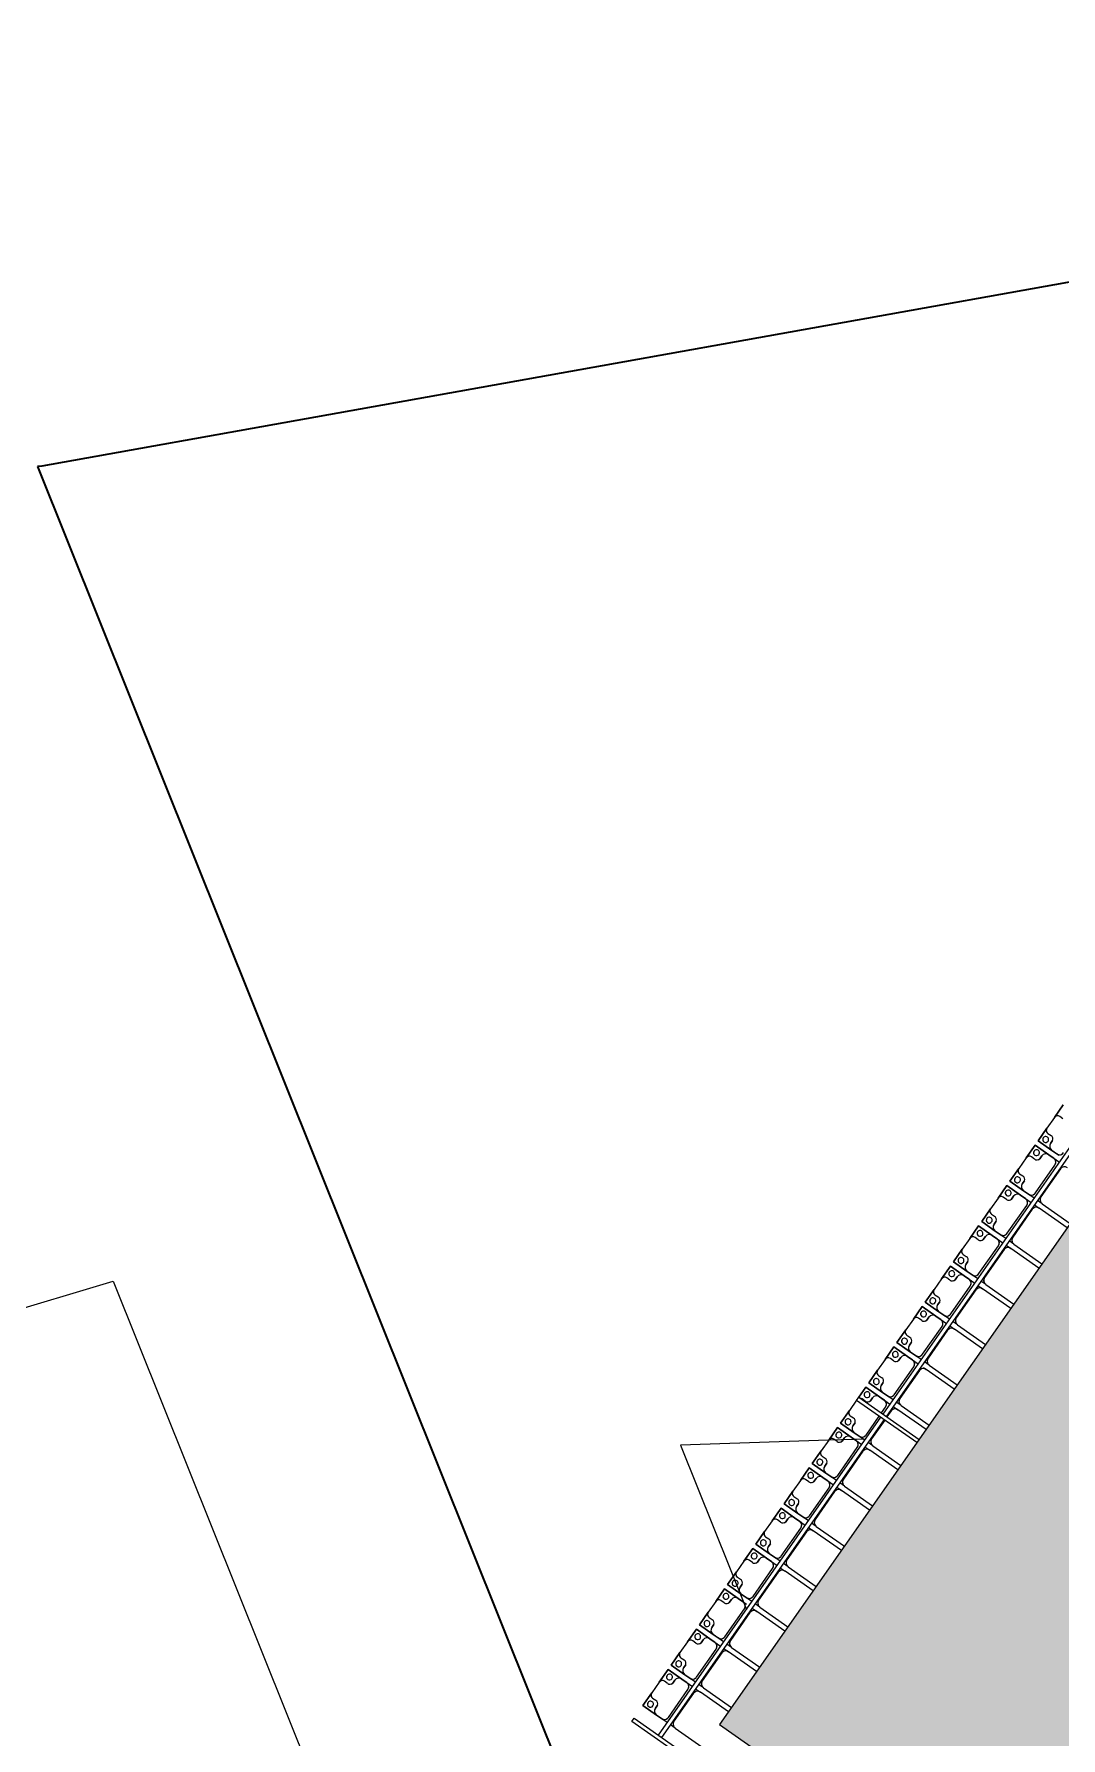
# Model space of a CAD drawing. Header units: millimetres. Extents: x -861324 to 439029, y -308065 to 694685.
# Drawn here: x -500554 to -490122, y 211094 to 228396 of the extents above; entities that cross this region are included whole.
import ezdxf

# ---------------------------------------------------------------- set-up
doc = ezdxf.new("R2010")
doc.units = ezdxf.units.MM
for name, color, linetype, lineweight in [('A-DETL-GENF', 92, 'Continuous', 9), ('A-DETL-THIN', 151, 'Continuous', 9), ('A-GENM', 13, 'Continuous', 9), ('C-TOPO-MAJR', 7, 'Continuous', 35), ('C-TOPO-MINR', 7, 'Continuous', 9), ('S-BEAM', 12, 'Continuous', 9)]:
    doc.layers.add(name, color=color, linetype=linetype, lineweight=lineweight)

# ---------------------------------------------------------------- blocks, each defined once
blk = doc.blocks.new('Dầm C52 - Hộp 40x60-19452-BỐ TRÍ BÈ PIN HỒ BẢN MÒNG')
at = {"layer": 'S-BEAM', "color": 7}
for p, q in [((-110033, -20), (-110033, 20)), ((-110033, 20), (-109285, 20)), ((-109285, -20), (-110033, -20))]:
    blk.add_line(p, q, dxfattribs=at)
blk = doc.blocks.new('Dầm C52 - Hộp 40x60-V197-BỐ TRÍ BÈ PIN HỒ BẢN MÒNG')
at = {"layer": 'S-BEAM', "color": 7}
for p, q in [((-110033, -20), (-110033, 20)), ((-110033, 20), (110033, 20)), ((110033, -20), (-110033, -20))]:
    blk.add_line(p, q, dxfattribs=at)
blk = doc.blocks.new('Dai phaodi lai - DẢI PHAO ĐI LẠI-19048-BỐ TRÍ BÈ PIN HỒ BẢN MÒNG')
at = {"layer": 'A-GENM', "color": 7}
for p, q in [((78223, -348), (78223, 343)), ((71723, -348), (71723, 0)), ((71777, 0), (71777, -348)), ((72223, -348), (72223, 0)), ((72277, 0), (72277, -348)), ((72723, -348), (72723, 0)), ((72777, 0), (72777, -348)), ((73223, -348), (73223, 0)), ((73277, 0), (73277, -348)), ((73723, -348), (73723, 0)), ((73777, 0), (73777, -348)), ((74223, -348), (74223, 0)), ((74277, 0), (74277, -348)), ((74723, -348), (74723, 0)), ((74777, 0), (74777, -348)), ((75223, -348), (75223, 0)), ((75277, 0), (75277, -348)), ((75723, -348), (75723, 0)), ((75777, 0), (75777, -348)), ((76223, -348), (76223, 0)), ((76277, 0), (76277, -348)), ((76723, -348), (76723, 0)), ((76777, 0), (76777, -348)), ((77223, -348), (77223, 0)), ((77277, 0), (77277, -348)), ((77723, -348), (77723, 0)), ((77777, 0), (77777, -348)), ((71223, -490), (71223, -517)), ((71223, -579), (71223, -517)), ((71277, -517), (71277, -447)), ((71277, -517), (71277, -579)), ((71327, -398), (71673, -398)), ((71673, -467), (71327, -467)), ((71723, -348), (71723, -407)), ((71723, -447), (71723, -517)), ((71723, -579), (71723, -517)), ((71777, -407), (71777, -348)), ((71777, -517), (71777, -447)), ((71777, -517), (71777, -579)), ((71827, -398), (72173, -398)), ((72173, -467), (71827, -467)), ((72223, -348), (72223, -407)), ((72223, -447), (72223, -517)), ((72223, -579), (72223, -517)), ((72277, -407), (72277, -348)), ((72277, -517), (72277, -447)), ((72277, -517), (72277, -579)), ((72327, -398), (72673, -398)), ((72673, -467), (72327, -467)), ((72723, -348), (72723, -407)), ((72723, -447), (72723, -517)), ((72723, -579), (72723, -517)), ((72777, -407), (72777, -348)), ((72777, -517), (72777, -447)), ((72777, -517), (72777, -579)), ((72827, -398), (73173, -398)), ((73173, -467), (72827, -467)), ((73223, -348), (73223, -407)), ((73223, -447), (73223, -517)), ((73223, -579), (73223, -517)), ((73277, -407), (73277, -348)), ((73277, -517), (73277, -447)), ((73277, -517), (73277, -579)), ((73327, -398), (73673, -398)), ((73673, -467), (73327, -467)), ((73723, -348), (73723, -407)), ((73723, -447), (73723, -517)), ((73723, -579), (73723, -517)), ((73777, -380), (73777, -348)), ((73777, -517), (73777, -447)), ((73777, -517), (73777, -579)), ((73827, -398), (74173, -398)), ((74173, -467), (73827, -467)), ((74223, -348), (74223, -407)), ((74223, -447), (74223, -517)), ((74223, -579), (74223, -517)), ((74277, -407), (74277, -348)), ((74277, -517), (74277, -447)), ((74277, -517), (74277, -579)), ((74327, -398), (74400, -398)), ((74400, -467), (74327, -467)), ((74440, -398), (74673, -398)), ((74673, -467), (74440, -467)), ((74723, -348), (74723, -407)), ((74723, -447), (74723, -517)), ((74723, -579), (74723, -517)), ((74777, -407), (74777, -348)), ((74777, -517), (74777, -447)), ((74777, -517), (74777, -579)), ((74827, -398), (75173, -398)), ((75173, -467), (74827, -467)), ((75223, -348), (75223, -407)), ((75223, -447), (75223, -517)), ((75223, -579), (75223, -517)), ((75277, -407), (75277, -348)), ((75277, -517), (75277, -447)), ((75277, -517), (75277, -579)), ((75327, -398), (75673, -398)), ((75673, -467), (75327, -467)), ((75723, -348), (75723, -407)), ((75723, -447), (75723, -517)), ((75723, -579), (75723, -517)), ((75777, -407), (75777, -348)), ((75777, -517), (75777, -447)), ((75777, -517), (75777, -579)), ((75827, -398), (76173, -398)), ((76173, -467), (75827, -467)), ((76223, -348), (76223, -407)), ((76223, -447), (76223, -517)), ((76223, -579), (76223, -517)), ((76277, -407), (76277, -348)), ((76277, -517), (76277, -447)), ((76277, -517), (76277, -579)), ((76327, -398), (76673, -398)), ((76673, -467), (76327, -467)), ((76723, -348), (76723, -407)), ((76723, -447), (76723, -517)), ((76723, -579), (76723, -517)), ((76777, -407), (76777, -348)), ((76777, -517), (76777, -474)), ((76777, -517), (76777, -579)), ((76827, -398), (77173, -398)), ((77173, -467), (76827, -467)), ((77223, -348), (77223, -407)), ((77223, -447), (77223, -517)), ((77223, -579), (77223, -517)), ((77277, -407), (77277, -348)), ((77277, -517), (77277, -447)), ((77277, -517), (77277, -579)), ((77327, -398), (77673, -398)), ((77673, -467), (77327, -467)), ((77723, -348), (77723, -407)), ((77723, -447), (77723, -517)), ((77723, -579), (77723, -517)), ((77777, -407), (77777, -348)), ((77777, -517), (77777, -447)), ((77777, -517), (77777, -579)), ((77827, -398), (78173, -398)), ((78173, -467), (77827, -467)), ((78223, -348), (78223, -407)), ((78223, -447), (78223, -517)), ((78223, -579), (78223, -517)), ((70895, -671), (70895, -710)), ((71105, -710), (71105, -671)), ((71136, -629), (71173, -629)), ((71136, -629), (71173, -629)), ((71173, -629), (71136, -629)), ((71223, -579), (71223, -748)), ((71223, -748), (71223, -579)), ((71277, -748), (71277, -579)), ((71277, -579), (71277, -748)), ((71327, -629), (71364, -629)), ((71327, -629), (71364, -629)), ((71364, -629), (71327, -629)), ((71395, -671), (71395, -710)), ((71605, -710), (71605, -671)), ((71636, -629), (71673, -629)), ((71636, -629), (71673, -629)), ((71673, -629), (71636, -629)), ((71723, -579), (71723, -748)), ((71723, -748), (71723, -579)), ((71777, -748), (71777, -579)), ((71777, -579), (71777, -748)), ((71827, -629), (71864, -629)), ((71827, -629), (71864, -629)), ((71864, -629), (71827, -629)), ((71895, -671), (71895, -710)), ((72105, -710), (72105, -671)), ((72136, -629), (72173, -629)), ((72136, -629), (72173, -629)), ((72173, -629), (72136, -629)), ((72223, -579), (72223, -748)), ((72223, -748), (72223, -579)), ((72277, -748), (72277, -579)), ((72277, -579), (72277, -748)), ((72327, -629), (72364, -629)), ((72327, -629), (72364, -629)), ((72364, -629), (72327, -629)), ((72395, -671), (72395, -710)), ((72605, -710), (72605, -671)), ((72636, -629), (72673, -629)), ((72636, -629), (72673, -629)), ((72673, -629), (72636, -629)), ((72723, -579), (72723, -748)), ((72723, -748), (72723, -579)), ((72777, -748), (72777, -579)), ((72777, -579), (72777, -748)), ((72827, -629), (72864, -629)), ((72827, -629), (72864, -629)), ((72864, -629), (72827, -629)), ((72895, -671), (72895, -710)), ((73105, -710), (73105, -671)), ((73136, -629), (73173, -629)), ((73136, -629), (73173, -629)), ((73173, -629), (73136, -629)), ((73223, -579), (73223, -748)), ((73223, -748), (73223, -579)), ((73277, -748), (73277, -579)), ((73277, -579), (73277, -748)), ((73327, -629), (73364, -629)), ((73327, -629), (73364, -629)), ((73364, -629), (73327, -629)), ((73395, -671), (73395, -710)), ((73605, -710), (73605, -671)), ((73636, -629), (73673, -629)), ((73636, -629), (73673, -629)), ((73673, -629), (73636, -629)), ((73723, -579), (73723, -748)), ((73723, -748), (73723, -579)), ((73777, -748), (73777, -579)), ((73777, -579), (73777, -748)), ((73827, -629), (73864, -629)), ((73827, -629), (73864, -629)), ((73864, -629), (73827, -629)), ((73895, -671), (73895, -710)), ((74105, -710), (74105, -671)), ((74136, -629), (74173, -629)), ((74136, -629), (74173, -629)), ((74173, -629), (74136, -629)), ((74223, -579), (74223, -748)), ((74223, -748), (74223, -579)), ((74277, -748), (74277, -579)), ((74277, -579), (74277, -748)), ((74327, -629), (74364, -629)), ((74327, -629), (74364, -629)), ((74364, -629), (74327, -629)), ((74395, -671), (74395, -710)), ((74605, -710), (74605, -671)), ((74636, -629), (74673, -629)), ((74636, -629), (74673, -629)), ((74673, -629), (74636, -629)), ((74723, -579), (74723, -748)), ((74723, -748), (74723, -579)), ((74777, -748), (74777, -579)), ((74777, -579), (74777, -748)), ((74827, -629), (74864, -629)), ((74827, -629), (74864, -629)), ((74864, -629), (74827, -629)), ((74895, -671), (74895, -710)), ((75105, -710), (75105, -671)), ((75136, -629), (75173, -629)), ((75136, -629), (75173, -629)), ((75173, -629), (75136, -629)), ((75223, -579), (75223, -748)), ((75223, -748), (75223, -579)), ((75277, -748), (75277, -579)), ((75277, -579), (75277, -748)), ((75327, -629), (75364, -629)), ((75327, -629), (75364, -629)), ((75364, -629), (75327, -629)), ((75395, -671), (75395, -710)), ((75605, -710), (75605, -671)), ((75636, -629), (75673, -629)), ((75636, -629), (75673, -629)), ((75673, -629), (75636, -629)), ((75723, -579), (75723, -748)), ((75723, -748), (75723, -579)), ((75777, -748), (75777, -579)), ((75777, -579), (75777, -748)), ((75827, -629), (75864, -629)), ((75827, -629), (75864, -629)), ((75864, -629), (75827, -629)), ((75895, -671), (75895, -710)), ((76105, -710), (76105, -671)), ((76136, -629), (76173, -629)), ((76136, -629), (76173, -629)), ((76173, -629), (76136, -629)), ((76223, -579), (76223, -748)), ((76223, -748), (76223, -579)), ((76277, -748), (76277, -579)), ((76277, -579), (76277, -748)), ((76327, -629), (76364, -629)), ((76327, -629), (76364, -629)), ((76364, -629), (76327, -629)), ((76395, -671), (76395, -710)), ((76605, -710), (76605, -671)), ((76636, -629), (76673, -629)), ((76636, -629), (76673, -629)), ((76673, -629), (76636, -629)), ((76723, -579), (76723, -748)), ((76723, -748), (76723, -579)), ((76777, -748), (76777, -579)), ((76777, -579), (76777, -748)), ((76827, -629), (76864, -629)), ((76827, -629), (76864, -629)), ((76864, -629), (76827, -629)), ((76895, -671), (76895, -710)), ((77105, -710), (77105, -671)), ((77136, -629), (77173, -629)), ((77136, -629), (77173, -629)), ((77173, -629), (77136, -629)), ((77223, -579), (77223, -748)), ((77223, -748), (77223, -579)), ((77277, -748), (77277, -579)), ((77277, -579), (77277, -748)), ((77327, -629), (77364, -629)), ((77327, -629), (77364, -629)), ((77364, -629), (77327, -629)), ((77395, -671), (77395, -710)), ((77605, -710), (77605, -671)), ((77636, -629), (77673, -629)), ((77636, -629), (77673, -629)), ((77673, -629), (77636, -629)), ((77723, -579), (77723, -748)), ((77723, -748), (77723, -579)), ((77777, -748), (77777, -579)), ((77777, -579), (77777, -748)), ((77827, -629), (77864, -629)), ((77827, -629), (77864, -629)), ((77864, -629), (77827, -629)), ((77895, -671), (77895, -710)), ((78105, -710), (78105, -671)), ((78136, -629), (78173, -629)), ((78136, -629), (78173, -629)), ((78173, -629), (78136, -629)), ((78223, -579), (78223, -748)), ((78223, -748), (78223, -579)), ((70933, -748), (70777, -748)), ((70777, -748), (70933, -748)), ((70933, -748), (71067, -748)), ((71223, -748), (71067, -748)), ((71067, -748), (71223, -748)), ((71433, -748), (71277, -748)), ((71277, -748), (71433, -748)), ((71433, -748), (71567, -748)), ((71723, -748), (71567, -748)), ((71567, -748), (71723, -748)), ((71933, -748), (71777, -748)), ((71777, -748), (71933, -748)), ((71933, -748), (72067, -748)), ((72223, -748), (72067, -748)), ((72067, -748), (72223, -748)), ((72433, -748), (72277, -748)), ((72277, -748), (72433, -748)), ((72433, -748), (72567, -748)), ((72723, -748), (72567, -748)), ((72567, -748), (72723, -748)), ((72933, -748), (72777, -748)), ((72777, -748), (72933, -748)), ((72933, -748), (73067, -748)), ((73223, -748), (73067, -748)), ((73067, -748), (73223, -748)), ((73433, -748), (73277, -748)), ((73277, -748), (73433, -748)), ((73433, -748), (73567, -748)), ((73723, -748), (73567, -748)), ((73567, -748), (73723, -748)), ((73933, -748), (73777, -748)), ((73777, -748), (73933, -748)), ((73933, -748), (74067, -748)), ((74223, -748), (74067, -748)), ((74067, -748), (74223, -748)), ((74400, -748), (74277, -748)), ((74277, -748), (74400, -748)), ((74440, -748), (74567, -748)), ((74723, -748), (74567, -748)), ((74567, -748), (74723, -748)), ((74933, -748), (74777, -748)), ((74777, -748), (74933, -748)), ((74933, -748), (75067, -748)), ((75223, -748), (75067, -748)), ((75067, -748), (75223, -748)), ((75433, -748), (75277, -748)), ((75277, -748), (75433, -748)), ((75433, -748), (75567, -748)), ((75723, -748), (75567, -748)), ((75567, -748), (75723, -748)), ((75933, -748), (75777, -748)), ((75777, -748), (75933, -748)), ((75933, -748), (76067, -748)), ((76223, -748), (76067, -748)), ((76067, -748), (76223, -748)), ((76433, -748), (76277, -748)), ((76277, -748), (76433, -748)), ((76433, -748), (76567, -748)), ((76723, -748), (76567, -748)), ((76567, -748), (76723, -748)), ((76933, -748), (76777, -748)), ((76777, -748), (76933, -748)), ((76933, -748), (77067, -748)), ((77223, -748), (77067, -748)), ((77067, -748), (77223, -748)), ((77433, -748), (77277, -748)), ((77277, -748), (77433, -748)), ((77433, -748), (77567, -748)), ((77723, -748), (77567, -748)), ((77567, -748), (77723, -748)), ((77933, -748), (77777, -748)), ((77777, -748), (77933, -748)), ((77933, -748), (78067, -748)), ((78223, -748), (78067, -748)), ((78067, -748), (78223, -748))]:
    blk.add_line(p, q, dxfattribs=at)
at = {"layer": 'A-GENM', "color": 9}
for p, q in [((71223, -490), (71223, -579)), ((71277, -579), (71277, -447)), ((71723, -348), (71723, -407)), ((71723, -447), (71723, -579)), ((71777, -407), (71777, -348)), ((71777, -579), (71777, -447)), ((72223, -348), (72223, -407)), ((72223, -447), (72223, -579)), ((72277, -407), (72277, -348)), ((72277, -579), (72277, -447)), ((72723, -348), (72723, -407)), ((72723, -447), (72723, -579)), ((72777, -407), (72777, -348)), ((72777, -579), (72777, -447)), ((73223, -348), (73223, -407)), ((73223, -447), (73223, -579)), ((73277, -407), (73277, -348)), ((73277, -579), (73277, -447)), ((73723, -348), (73723, -407)), ((73723, -447), (73723, -579)), ((73777, -579), (73777, -447)), ((74223, -348), (74223, -407)), ((74223, -447), (74223, -579)), ((74277, -407), (74277, -348)), ((74277, -579), (74277, -447)), ((74723, -348), (74723, -407)), ((74723, -447), (74723, -579)), ((74777, -407), (74777, -348)), ((74777, -579), (74777, -447)), ((75223, -348), (75223, -407)), ((75223, -447), (75223, -579)), ((75277, -407), (75277, -348)), ((75277, -579), (75277, -447)), ((75723, -348), (75723, -407)), ((75723, -447), (75723, -579)), ((75777, -407), (75777, -348)), ((75777, -579), (75777, -447)), ((76223, -348), (76223, -407)), ((76223, -447), (76223, -579)), ((76277, -407), (76277, -348)), ((76277, -579), (76277, -447)), ((76723, -348), (76723, -407)), ((76723, -447), (76723, -579)), ((76777, -407), (76777, -348)), ((76777, -579), (76777, -474)), ((77223, -348), (77223, -407)), ((77223, -447), (77223, -579)), ((77277, -407), (77277, -348)), ((77277, -579), (77277, -447)), ((77723, -348), (77723, -407)), ((77723, -447), (77723, -579)), ((77777, -407), (77777, -348)), ((77777, -579), (77777, -447)), ((78223, -348), (78223, -407)), ((78223, -447), (78223, -579)), ((71173, -629), (71136, -629)), ((71364, -629), (71327, -629)), ((71673, -629), (71636, -629)), ((71864, -629), (71827, -629)), ((72173, -629), (72136, -629)), ((72364, -629), (72327, -629)), ((72673, -629), (72636, -629)), ((72864, -629), (72827, -629)), ((73173, -629), (73136, -629)), ((73364, -629), (73327, -629)), ((73673, -629), (73636, -629)), ((73864, -629), (73827, -629)), ((74173, -629), (74136, -629)), ((74364, -629), (74327, -629)), ((74673, -629), (74636, -629)), ((74864, -629), (74827, -629)), ((75173, -629), (75136, -629)), ((75364, -629), (75327, -629)), ((75673, -629), (75636, -629)), ((75864, -629), (75827, -629)), ((76173, -629), (76136, -629)), ((76364, -629), (76327, -629)), ((76673, -629), (76636, -629)), ((76864, -629), (76827, -629)), ((77173, -629), (77136, -629)), ((77364, -629), (77327, -629)), ((77673, -629), (77636, -629)), ((77864, -629), (77827, -629)), ((78173, -629), (78136, -629))]:
    blk.add_line(p, q, dxfattribs=at)
at = {"layer": 'A-GENM', "color": 7}
for centre, radius, start, end in [((71173, -517), 50, 360, 90), ((71173, -517), 50, 360, 75), ((71327, -348), 50, 180, 270), ((71327, -517), 50, 90, 180), ((71327, -517), 50, 90, 165), ((71673, -348), 50, 270, 360), ((71673, -348), 50, 270, 345), ((71673, -517), 50, 360, 90), ((71673, -517), 50, 360, 75), ((71827, -348), 50, 180, 270), ((71827, -348), 50, 180, 255), ((71827, -517), 50, 90, 180), ((71827, -517), 50, 90, 165), ((72173, -348), 50, 270, 360), ((72173, -348), 50, 270, 345), ((72173, -517), 50, 360, 90), ((72173, -517), 50, 360, 75), ((72327, -348), 50, 180, 270), ((72327, -348), 50, 180, 255), ((72327, -517), 50, 90, 180), ((72327, -517), 50, 90, 165), ((72673, -348), 50, 270, 360), ((72673, -348), 50, 270, 345), ((72673, -517), 50, 360, 90), ((72673, -517), 50, 360, 75), ((72827, -348), 50, 180, 270), ((72827, -348), 50, 180, 255), ((72827, -517), 50, 90, 180), ((72827, -517), 50, 90, 165), ((73173, -348), 50, 270, 360), ((73173, -348), 50, 270, 345), ((73173, -517), 50, 360, 90), ((73173, -517), 50, 360, 75), ((73327, -348), 50, 180, 270), ((73327, -348), 50, 180, 255), ((73327, -517), 50, 90, 180), ((73327, -517), 50, 90, 165), ((73673, -348), 50, 270, 360), ((73673, -348), 50, 270, 345), ((73673, -517), 50, 360, 90), ((73673, -517), 50, 360, 75), ((73827, -348), 50, 180, 270), ((73827, -348), 50, 180, 255), ((73827, -517), 50, 90, 180), ((73827, -517), 50, 90, 165), ((74173, -348), 50, 270, 360), ((74173, -348), 50, 270, 345), ((74173, -517), 50, 360, 90), ((74173, -517), 50, 360, 75), ((74327, -348), 50, 180, 270), ((74327, -348), 50, 180, 255), ((74327, -517), 50, 90, 180), ((74327, -517), 50, 90, 165), ((74673, -348), 50, 270, 360), ((74673, -348), 50, 270, 345), ((74673, -517), 50, 360, 90), ((74673, -517), 50, 360, 75), ((74827, -348), 50, 180, 270), ((74827, -348), 50, 180, 255), ((74827, -517), 50, 90, 180), ((74827, -517), 50, 90, 165), ((75173, -348), 50, 270, 360), ((75173, -348), 50, 270, 345), ((75173, -517), 50, 360, 90), ((75173, -517), 50, 360, 75), ((75327, -348), 50, 180, 270), ((75327, -348), 50, 180, 255), ((75327, -517), 50, 90, 180), ((75327, -517), 50, 90, 165), ((75673, -348), 50, 270, 360), ((75673, -348), 50, 270, 345), ((75673, -517), 50, 360, 90), ((75673, -517), 50, 360, 75), ((75827, -348), 50, 180, 270), ((75827, -348), 50, 180, 255), ((75827, -517), 50, 90, 180), ((75827, -517), 50, 90, 165), ((76173, -348), 50, 270, 360), ((76173, -348), 50, 270, 345), ((76173, -517), 50, 360, 90), ((76173, -517), 50, 360, 75), ((76327, -348), 50, 180, 270), ((76327, -348), 50, 180, 255), ((76327, -517), 50, 90, 180), ((76327, -517), 50, 90, 165), ((76673, -348), 50, 270, 360), ((76673, -348), 50, 270, 345), ((76673, -517), 50, 360, 90), ((76673, -517), 50, 360, 75), ((76827, -348), 50, 180, 270), ((76827, -348), 50, 180, 255), ((76827, -517), 50, 90, 180), ((76827, -517), 50, 90, 165), ((77173, -348), 50, 270, 360), ((77173, -348), 50, 270, 345), ((77173, -517), 50, 360, 90), ((77173, -517), 50, 360, 75), ((77327, -348), 50, 180, 270), ((77327, -348), 50, 180, 255), ((77327, -517), 50, 90, 180), ((77327, -517), 50, 90, 165), ((77673, -348), 50, 270, 360), ((77673, -348), 50, 270, 345), ((77673, -517), 50, 360, 90), ((77673, -517), 50, 360, 75), ((77827, -348), 50, 180, 270), ((77827, -348), 50, 180, 255), ((77827, -517), 50, 90, 180), ((77827, -517), 50, 90, 165), ((78173, -348), 50, 270, 360), ((78173, -348), 50, 270, 345), ((78173, -517), 50, 360, 90), ((78173, -517), 50, 360, 75), ((71145, -668), 40, 103.1885, 183.5081), ((71145, -668), 40, 103.1885, 183.5081), ((71145, -668), 40, 103.1885, 183.5081), ((71168, -693), 30, 90, 270), ((71168, -693), 30, 90, 270), ((71168, -693), 30, 270, 90), ((71168, -693), 30, 270, 90), ((71173, -579), 50, 270, 360), ((71173, -579), 50, 270, 360), ((71173, -579), 50, 270, 360), ((71327, -579), 50, 180, 270), ((71327, -579), 50, 180, 270), ((71327, -579), 50, 180, 270), ((71332, -693), 30, 90, 270), ((71332, -693), 30, 90, 270), ((71332, -693), 30, 270, 90), ((71332, -693), 30, 270, 90), ((71355, -668), 40, 356.4919, 76.8115), ((71355, -668), 40, 50.0383, 76.8115), ((71355, -668), 40, 50.0383, 76.8115), ((71355, -668), 40, 356.4919, 36.6517), ((71355, -668), 40, 356.4919, 36.6517), ((71645, -668), 40, 103.1885, 183.5081), ((71645, -668), 40, 103.1885, 183.5081), ((71645, -668), 40, 103.1885, 183.5081), ((71668, -693), 30, 90, 270), ((71668, -693), 30, 90, 270), ((71668, -693), 30, 270, 90), ((71668, -693), 30, 270, 90), ((71673, -579), 50, 270, 360), ((71673, -579), 50, 270, 360), ((71673, -579), 50, 270, 360), ((71827, -579), 50, 180, 270), ((71827, -579), 50, 180, 270), ((71827, -579), 50, 180, 270), ((71832, -693), 30, 90, 270), ((71832, -693), 30, 90, 270), ((71832, -693), 30, 270, 90), ((71832, -693), 30, 270, 90), ((71855, -668), 40, 356.4919, 76.8115), ((71855, -668), 40, 50.0383, 76.8115), ((71855, -668), 40, 50.0383, 76.8115), ((71855, -668), 40, 356.4919, 36.6517), ((71855, -668), 40, 356.4919, 36.6517), ((72145, -668), 40, 103.1885, 183.5081), ((72145, -668), 40, 103.1885, 183.5081), ((72145, -668), 40, 103.1885, 183.5081), ((72168, -693), 30, 90, 270), ((72168, -693), 30, 90, 270), ((72168, -693), 30, 270, 90), ((72168, -693), 30, 270, 90), ((72173, -579), 50, 270, 360), ((72173, -579), 50, 270, 360), ((72173, -579), 50, 270, 360), ((72327, -579), 50, 180, 270), ((72327, -579), 50, 180, 270), ((72327, -579), 50, 180, 270), ((72332, -693), 30, 90, 270), ((72332, -693), 30, 90, 270), ((72332, -693), 30, 270, 90), ((72332, -693), 30, 270, 90), ((72355, -668), 40, 356.4919, 76.8115), ((72355, -668), 40, 50.0383, 76.8115), ((72355, -668), 40, 50.0383, 76.8115), ((72355, -668), 40, 356.4919, 36.6517), ((72355, -668), 40, 356.4919, 36.6517), ((72645, -668), 40, 103.1885, 183.5081), ((72645, -668), 40, 103.1885, 183.5081), ((72645, -668), 40, 103.1885, 183.5081), ((72668, -693), 30, 90, 270), ((72668, -693), 30, 90, 270), ((72668, -693), 30, 270, 90), ((72668, -693), 30, 270, 90), ((72673, -579), 50, 270, 360), ((72673, -579), 50, 270, 360), ((72673, -579), 50, 270, 360), ((72827, -579), 50, 180, 270), ((72827, -579), 50, 180, 270), ((72827, -579), 50, 180, 270), ((72832, -693), 30, 90, 270), ((72832, -693), 30, 90, 270), ((72832, -693), 30, 270, 90), ((72832, -693), 30, 270, 90), ((72855, -668), 40, 356.4919, 76.8115), ((72855, -668), 40, 50.0383, 76.8115), ((72855, -668), 40, 50.0383, 76.8115), ((72855, -668), 40, 356.4919, 36.6517), ((72855, -668), 40, 356.4919, 36.6517), ((73145, -668), 40, 103.1885, 183.5081), ((73145, -668), 40, 103.1885, 183.5081), ((73145, -668), 40, 103.1885, 183.5081), ((73168, -693), 30, 90, 270), ((73168, -693), 30, 90, 270), ((73168, -693), 30, 270, 90), ((73168, -693), 30, 270, 90), ((73173, -579), 50, 270, 360), ((73173, -579), 50, 270, 360), ((73173, -579), 50, 270, 360), ((73327, -579), 50, 180, 270), ((73327, -579), 50, 180, 270), ((73327, -579), 50, 180, 270), ((73332, -693), 30, 90, 270), ((73332, -693), 30, 90, 270), ((73332, -693), 30, 270, 90), ((73332, -693), 30, 270, 90), ((73355, -668), 40, 356.4919, 76.8115), ((73355, -668), 40, 50.0383, 76.8115), ((73355, -668), 40, 50.0383, 76.8115), ((73355, -668), 40, 356.4919, 36.6517), ((73355, -668), 40, 356.4919, 36.6517), ((73645, -668), 40, 103.1885, 183.5081), ((73645, -668), 40, 103.1885, 183.5081), ((73645, -668), 40, 103.1885, 183.5081), ((73668, -693), 30, 90, 270), ((73668, -693), 30, 90, 270), ((73668, -693), 30, 270, 90), ((73668, -693), 30, 270, 90), ((73673, -579), 50, 270, 360), ((73673, -579), 50, 270, 360), ((73673, -579), 50, 270, 360), ((73827, -579), 50, 180, 270), ((73827, -579), 50, 180, 270), ((73827, -579), 50, 180, 270), ((73832, -693), 30, 90, 270), ((73832, -693), 30, 90, 270), ((73832, -693), 30, 270, 90), ((73832, -693), 30, 270, 90), ((73855, -668), 40, 356.4919, 76.8115), ((73855, -668), 40, 50.0383, 76.8115), ((73855, -668), 40, 50.0383, 76.8115), ((73855, -668), 40, 356.4919, 36.6517), ((73855, -668), 40, 356.4919, 36.6517), ((74145, -668), 40, 103.1885, 183.5081), ((74145, -668), 40, 103.1885, 183.5081), ((74145, -668), 40, 103.1885, 183.5081), ((74168, -693), 30, 90, 270), ((74168, -693), 30, 90, 270), ((74168, -693), 30, 270, 90), ((74168, -693), 30, 270, 90), ((74173, -579), 50, 270, 360), ((74173, -579), 50, 270, 360), ((74173, -579), 50, 270, 360), ((74327, -579), 50, 180, 270), ((74327, -579), 50, 180, 270), ((74327, -579), 50, 180, 270), ((74332, -693), 30, 90, 270), ((74332, -693), 30, 90, 270), ((74332, -693), 30, 270, 90), ((74332, -693), 30, 270, 90), ((74355, -668), 40, 356.4919, 76.8115), ((74355, -668), 40, 50.0383, 76.8115), ((74355, -668), 40, 50.0383, 76.8115), ((74355, -668), 40, 356.4919, 36.6517), ((74355, -668), 40, 356.4919, 36.6517), ((74645, -668), 40, 103.1885, 183.5081), ((74645, -668), 40, 103.1885, 183.5081), ((74645, -668), 40, 103.1885, 183.5081), ((74668, -693), 30, 90, 270), ((74668, -693), 30, 90, 270), ((74668, -693), 30, 270, 90), ((74668, -693), 30, 270, 90), ((74673, -579), 50, 270, 360), ((74673, -579), 50, 270, 360), ((74673, -579), 50, 270, 360), ((74827, -579), 50, 180, 270), ((74827, -579), 50, 180, 270), ((74827, -579), 50, 180, 270), ((74832, -693), 30, 90, 270), ((74832, -693), 30, 90, 270), ((74832, -693), 30, 270, 90), ((74832, -693), 30, 270, 90), ((74855, -668), 40, 356.4919, 76.8115), ((74855, -668), 40, 50.0383, 76.8115), ((74855, -668), 40, 50.0383, 76.8115), ((74855, -668), 40, 356.4919, 36.6517), ((74855, -668), 40, 356.4919, 36.6517), ((75145, -668), 40, 103.1885, 183.5081), ((75145, -668), 40, 103.1885, 183.5081), ((75145, -668), 40, 103.1885, 183.5081), ((75168, -693), 30, 90, 270), ((75168, -693), 30, 90, 270), ((75168, -693), 30, 270, 90), ((75168, -693), 30, 270, 90), ((75173, -579), 50, 270, 360), ((75173, -579), 50, 270, 360), ((75173, -579), 50, 270, 360), ((75327, -579), 50, 180, 270), ((75327, -579), 50, 180, 270), ((75327, -579), 50, 180, 270), ((75332, -693), 30, 90, 270), ((75332, -693), 30, 90, 270), ((75332, -693), 30, 270, 90), ((75332, -693), 30, 270, 90), ((75355, -668), 40, 356.4919, 76.8115), ((75355, -668), 40, 50.0383, 76.8115), ((75355, -668), 40, 50.0383, 76.8115), ((75355, -668), 40, 356.4919, 36.6517), ((75355, -668), 40, 356.4919, 36.6517), ((75645, -668), 40, 103.1885, 183.5081), ((75645, -668), 40, 103.1885, 183.5081), ((75645, -668), 40, 103.1885, 183.5081), ((75668, -693), 30, 90, 270), ((75668, -693), 30, 90, 270), ((75668, -693), 30, 270, 90), ((75668, -693), 30, 270, 90), ((75673, -579), 50, 270, 360), ((75673, -579), 50, 270, 360), ((75673, -579), 50, 270, 360), ((75827, -579), 50, 180, 270), ((75827, -579), 50, 180, 270), ((75827, -579), 50, 180, 270), ((75832, -693), 30, 90, 270), ((75832, -693), 30, 90, 270), ((75832, -693), 30, 270, 90), ((75832, -693), 30, 270, 90), ((75855, -668), 40, 356.4919, 76.8115), ((75855, -668), 40, 50.0383, 76.8115), ((75855, -668), 40, 50.0383, 76.8115), ((75855, -668), 40, 356.4919, 36.6517), ((75855, -668), 40, 356.4919, 36.6517), ((76145, -668), 40, 103.1885, 183.5081), ((76145, -668), 40, 103.1885, 183.5081), ((76145, -668), 40, 103.1885, 183.5081), ((76168, -693), 30, 90, 270), ((76168, -693), 30, 90, 270), ((76168, -693), 30, 270, 90), ((76168, -693), 30, 270, 90), ((76173, -579), 50, 270, 360), ((76173, -579), 50, 270, 360), ((76173, -579), 50, 270, 360), ((76327, -579), 50, 180, 270), ((76327, -579), 50, 180, 270), ((76327, -579), 50, 180, 270), ((76332, -693), 30, 90, 270), ((76332, -693), 30, 90, 270), ((76332, -693), 30, 270, 90), ((76332, -693), 30, 270, 90), ((76355, -668), 40, 356.4919, 76.8115), ((76355, -668), 40, 50.0383, 76.8115), ((76355, -668), 40, 50.0383, 76.8115), ((76355, -668), 40, 356.4919, 36.6517), ((76355, -668), 40, 356.4919, 36.6517), ((76645, -668), 40, 103.1885, 183.5081), ((76645, -668), 40, 103.1885, 183.5081), ((76645, -668), 40, 103.1885, 183.5081), ((76668, -693), 30, 90, 270), ((76668, -693), 30, 90, 270), ((76668, -693), 30, 270, 90), ((76668, -693), 30, 270, 90), ((76673, -579), 50, 270, 360), ((76673, -579), 50, 270, 360), ((76673, -579), 50, 270, 360), ((76827, -579), 50, 180, 270), ((76827, -579), 50, 180, 270), ((76827, -579), 50, 180, 270), ((76832, -693), 30, 90, 270), ((76832, -693), 30, 90, 270), ((76832, -693), 30, 270, 90), ((76832, -693), 30, 270, 90), ((76855, -668), 40, 356.4919, 76.8115), ((76855, -668), 40, 50.0383, 76.8115), ((76855, -668), 40, 50.0383, 76.8115), ((76855, -668), 40, 356.4919, 36.6517), ((76855, -668), 40, 356.4919, 36.6517), ((77145, -668), 40, 103.1885, 183.5081), ((77145, -668), 40, 103.1885, 183.5081), ((77145, -668), 40, 103.1885, 183.5081), ((77168, -693), 30, 90, 270), ((77168, -693), 30, 90, 270), ((77168, -693), 30, 270, 90), ((77168, -693), 30, 270, 90), ((77173, -579), 50, 270, 360), ((77173, -579), 50, 270, 360), ((77173, -579), 50, 270, 360), ((77327, -579), 50, 180, 270), ((77327, -579), 50, 180, 270), ((77327, -579), 50, 180, 270), ((77332, -693), 30, 90, 270), ((77332, -693), 30, 90, 270), ((77332, -693), 30, 270, 90), ((77332, -693), 30, 270, 90), ((77355, -668), 40, 356.4919, 76.8115), ((77355, -668), 40, 50.0383, 76.8115), ((77355, -668), 40, 50.0383, 76.8115), ((77355, -668), 40, 356.4919, 36.6517), ((77355, -668), 40, 356.4919, 36.6517), ((77645, -668), 40, 103.1885, 183.5081), ((77645, -668), 40, 103.1885, 183.5081), ((77645, -668), 40, 103.1885, 183.5081), ((77668, -693), 30, 90, 270), ((77668, -693), 30, 90, 270), ((77668, -693), 30, 270, 90), ((77668, -693), 30, 270, 90), ((77673, -579), 50, 270, 360), ((77673, -579), 50, 270, 360), ((77673, -579), 50, 270, 360), ((77827, -579), 50, 180, 270), ((77827, -579), 50, 180, 270), ((77827, -579), 50, 180, 270), ((77832, -693), 30, 90, 270), ((77832, -693), 30, 90, 270), ((77832, -693), 30, 270, 90), ((77832, -693), 30, 270, 90), ((77855, -668), 40, 356.4919, 76.8115), ((77855, -668), 40, 50.0383, 76.8115), ((77855, -668), 40, 50.0383, 76.8115), ((77855, -668), 40, 356.4919, 36.6517), ((77855, -668), 40, 356.4919, 36.6517), ((78145, -668), 40, 103.1885, 183.5081), ((78145, -668), 40, 103.1885, 183.5081), ((78145, -668), 40, 103.1885, 183.5081), ((78168, -693), 30, 90, 270), ((78168, -693), 30, 90, 270), ((78168, -693), 30, 270, 90), ((78168, -693), 30, 270, 90), ((78173, -579), 50, 270, 360), ((78173, -579), 50, 270, 360), ((78173, -579), 50, 270, 360), ((70933, -710), 38, 180, 270), ((70933, -710), 38, 180, 270), ((70933, -710), 38, 180, 270), ((71067, -710), 38, 270, 360), ((71067, -710), 38, 270, 345), ((71067, -710), 38, 270, 345), ((71433, -710), 38, 180, 270), ((71433, -710), 38, 180, 270), ((71433, -710), 38, 180, 270), ((71567, -710), 38, 270, 360), ((71567, -710), 38, 270, 345), ((71567, -710), 38, 270, 345), ((71933, -710), 38, 180, 270), ((71933, -710), 38, 180, 270), ((71933, -710), 38, 180, 270), ((72067, -710), 38, 270, 360), ((72067, -710), 38, 270, 345), ((72067, -710), 38, 270, 345), ((72433, -710), 38, 180, 270), ((72433, -710), 38, 180, 270), ((72433, -710), 38, 180, 270), ((72567, -710), 38, 270, 360), ((72567, -710), 38, 270, 345), ((72567, -710), 38, 270, 345), ((72933, -710), 38, 180, 270), ((72933, -710), 38, 180, 270), ((72933, -710), 38, 180, 270), ((73067, -710), 38, 270, 360), ((73067, -710), 38, 270, 345), ((73067, -710), 38, 270, 345), ((73433, -710), 38, 180, 270), ((73433, -710), 38, 180, 270), ((73433, -710), 38, 180, 270), ((73567, -710), 38, 270, 360), ((73567, -710), 38, 270, 345), ((73567, -710), 38, 270, 345), ((73933, -710), 38, 180, 270), ((73933, -710), 38, 180, 270), ((73933, -710), 38, 180, 270), ((74067, -710), 38, 270, 360), ((74067, -710), 38, 270, 345), ((74067, -710), 38, 270, 345), ((74433, -710), 38, 180, 210), ((74433, -710), 38, 180, 210), ((74433, -710), 38, 180, 210), ((74567, -710), 38, 270, 360), ((74567, -710), 38, 270, 345), ((74567, -710), 38, 270, 345), ((74933, -710), 38, 180, 270), ((74933, -710), 38, 180, 270), ((74933, -710), 38, 180, 270), ((75067, -710), 38, 270, 360), ((75067, -710), 38, 270, 345), ((75067, -710), 38, 270, 345), ((75433, -710), 38, 180, 270), ((75433, -710), 38, 180, 270), ((75433, -710), 38, 180, 270), ((75567, -710), 38, 270, 360), ((75567, -710), 38, 270, 345), ((75567, -710), 38, 270, 345), ((75933, -710), 38, 180, 270), ((75933, -710), 38, 180, 270), ((75933, -710), 38, 180, 270), ((76067, -710), 38, 270, 360), ((76067, -710), 38, 270, 345), ((76067, -710), 38, 270, 345), ((76433, -710), 38, 180, 270), ((76433, -710), 38, 180, 270), ((76433, -710), 38, 180, 270), ((76567, -710), 38, 270, 360), ((76567, -710), 38, 270, 345), ((76567, -710), 38, 270, 345), ((76933, -710), 38, 180, 270), ((76933, -710), 38, 180, 270), ((76933, -710), 38, 180, 270), ((77067, -710), 38, 270, 360), ((77067, -710), 38, 270, 345), ((77067, -710), 38, 270, 345), ((77433, -710), 38, 180, 270), ((77433, -710), 38, 180, 270), ((77433, -710), 38, 180, 270), ((77567, -710), 38, 270, 360), ((77567, -710), 38, 270, 345), ((77567, -710), 38, 270, 345), ((77933, -710), 38, 180, 270), ((77933, -710), 38, 180, 270), ((77933, -710), 38, 180, 270), ((78067, -710), 38, 270, 360), ((78067, -710), 38, 270, 345), ((78067, -710), 38, 270, 345)]:
    blk.add_arc(centre, radius, start, end, dxfattribs=at)
at = {"layer": 'A-GENM', "color": 9}
for centre, radius, start, end in [((71145, -668), 40, 103.1885, 183.5081), ((71173, -579), 50, 270, 360), ((71327, -579), 50, 180, 270), ((71355, -668), 40, 50.0383, 76.8115), ((71355, -668), 40, 356.4919, 36.6517), ((71645, -668), 40, 103.1885, 183.5081), ((71673, -579), 50, 270, 360), ((71827, -579), 50, 180, 270), ((71855, -668), 40, 50.0383, 76.8115), ((71855, -668), 40, 356.4919, 36.6517), ((72145, -668), 40, 103.1885, 183.5081), ((72173, -579), 50, 270, 360), ((72327, -579), 50, 180, 270), ((72355, -668), 40, 50.0383, 76.8115), ((72355, -668), 40, 356.4919, 36.6517), ((72645, -668), 40, 103.1885, 183.5081), ((72673, -579), 50, 270, 360), ((72827, -579), 50, 180, 270), ((72855, -668), 40, 50.0383, 76.8115), ((72855, -668), 40, 356.4919, 36.6517), ((73145, -668), 40, 103.1885, 183.5081), ((73173, -579), 50, 270, 360), ((73327, -579), 50, 180, 270), ((73355, -668), 40, 50.0383, 76.8115), ((73355, -668), 40, 356.4919, 36.6517), ((73645, -668), 40, 103.1885, 183.5081), ((73673, -579), 50, 270, 360), ((73827, -579), 50, 180, 270), ((73855, -668), 40, 50.0383, 76.8115), ((73855, -668), 40, 356.4919, 36.6517), ((74145, -668), 40, 103.1885, 183.5081), ((74173, -579), 50, 270, 360), ((74327, -579), 50, 180, 270), ((74355, -668), 40, 50.0383, 76.8115), ((74355, -668), 40, 356.4919, 36.6517), ((74645, -668), 40, 103.1885, 183.5081), ((74673, -579), 50, 270, 360), ((74827, -579), 50, 180, 270), ((74855, -668), 40, 50.0383, 76.8115), ((74855, -668), 40, 356.4919, 36.6517), ((75145, -668), 40, 103.1885, 183.5081), ((75173, -579), 50, 270, 360), ((75327, -579), 50, 180, 270), ((75355, -668), 40, 50.0383, 76.8115), ((75355, -668), 40, 356.4919, 36.6517), ((75645, -668), 40, 103.1885, 183.5081), ((75673, -579), 50, 270, 360), ((75827, -579), 50, 180, 270), ((75855, -668), 40, 50.0383, 76.8115), ((75855, -668), 40, 356.4919, 36.6517), ((76145, -668), 40, 103.1885, 183.5081), ((76173, -579), 50, 270, 360), ((76327, -579), 50, 180, 270), ((76355, -668), 40, 50.0383, 76.8115), ((76355, -668), 40, 356.4919, 36.6517), ((76645, -668), 40, 103.1885, 183.5081), ((76673, -579), 50, 270, 360), ((76827, -579), 50, 180, 270), ((76855, -668), 40, 50.0383, 76.8115), ((76855, -668), 40, 356.4919, 36.6517), ((77145, -668), 40, 103.1885, 183.5081), ((77173, -579), 50, 270, 360), ((77327, -579), 50, 180, 270), ((77355, -668), 40, 50.0383, 76.8115), ((77355, -668), 40, 356.4919, 36.6517), ((77645, -668), 40, 103.1885, 183.5081), ((77673, -579), 50, 270, 360), ((77827, -579), 50, 180, 270), ((77855, -668), 40, 50.0383, 76.8115), ((77855, -668), 40, 356.4919, 36.6517), ((78145, -668), 40, 103.1885, 183.5081), ((78173, -579), 50, 270, 360), ((70933, -710), 38, 180, 270), ((71067, -710), 38, 270, 345), ((71433, -710), 38, 180, 270), ((71567, -710), 38, 270, 345), ((71933, -710), 38, 180, 270), ((72067, -710), 38, 270, 345), ((72433, -710), 38, 180, 270), ((72567, -710), 38, 270, 345), ((72933, -710), 38, 180, 270), ((73067, -710), 38, 270, 345), ((73433, -710), 38, 180, 270), ((73567, -710), 38, 270, 345), ((73933, -710), 38, 180, 270), ((74067, -710), 38, 270, 345), ((74433, -710), 38, 180, 210), ((74567, -710), 38, 270, 345), ((74933, -710), 38, 180, 270), ((75067, -710), 38, 270, 345), ((75433, -710), 38, 180, 270), ((75567, -710), 38, 270, 345), ((75933, -710), 38, 180, 270), ((76067, -710), 38, 270, 345), ((76433, -710), 38, 180, 270), ((76567, -710), 38, 270, 345), ((76933, -710), 38, 180, 270), ((77067, -710), 38, 270, 345), ((77433, -710), 38, 180, 270), ((77567, -710), 38, 270, 345), ((77933, -710), 38, 180, 270), ((78067, -710), 38, 270, 345)]:
    blk.add_arc(centre, radius, start, end, dxfattribs=at)
blk = doc.blocks.new('Dầm C52 - Dầm C52-V213-BỐ TRÍ BÈ PIN HỒ BẢN MÒNG')
at = {"layer": 'S-BEAM', "color": 7}
for p, q in [((-39393, 20), (-35453, 20)), ((-35413, 20), (-29453, 20)), ((-35453, -20), (-39393, -20)), ((-29453, -20), (-35413, -20))]:
    blk.add_line(p, q, dxfattribs=at)
blk = doc.blocks.new('HOBANMONG_BEPIN 6_rvt-1-BỐ TRÍ BÈ PIN HỒ BẢN MÒNG')
at = {"layer": 'A-GENM', "lineweight": 9, "rotation": 234.9999999999997}
blk.add_blockref('Dai phaodi lai - DẢI PHAO ĐI LẠI-19048-BỐ TRÍ BÈ PIN HỒ BẢN MÒNG', (-448889, 275071), dxfattribs=at)
at = {"layer": 'S-BEAM', "lineweight": 9}
for name, p, rotation in [('Dầm C52 - Dầm C52-V213-BỐ TRÍ BÈ PIN HỒ BẢN MÒNG', (-471600, 243380), 55.00000000000035), ('Dầm C52 - Hộp 40x60-19452-BỐ TRÍ BÈ PIN HỒ BẢN MÒNG', (-402053, 151426), 324.9999999999993), ('Dầm C52 - Hộp 40x60-V197-BỐ TRÍ BÈ PIN HỒ BẢN MÒNG', (-404336, 148166), 324.9999999999993)]:
    blk.add_blockref(name, p, dxfattribs=dict(at, rotation=rotation))

msp = doc.modelspace()

# ---------------------------------------------------------------- hatches: boundary and pattern name
at = {"layer": 'A-DETL-GENF'}
msp.add_hatch(color=8, dxfattribs=at).paths.add_polyline_path([(-248957, 54506), (-211101, 108570), (-448889, 275071), (-493590, 211231), (-314845, 86073), (-308000, 95848), (-250260, 55418)])

# ---------------------------------------------------------------- linework, layer by layer
at = {"layer": 'A-DETL-THIN'}
for p, q in [((-448889, 275071), (-493590, 211231)), ((-493590, 211231), (-314845, 86073))]:
    msp.add_line(p, q, dxfattribs=at)
at = {"layer": 'C-TOPO-MAJR'}
for p, q in [((-485023, 226777), (-500474, 224007)), ((-500474, 224007), (-500520, 224006)), ((-500520, 224006), (-490709, 199544))]:
    msp.add_line(p, q, dxfattribs=at)
at = {"layer": 'C-TOPO-MINR'}
for p, q in [((-527422, 207527), (-499749, 215731)), ((-499749, 215731), (-492338, 197252)), ((-492483, 214117), (-493986, 214067)), ((-493986, 214067), (-493317, 212400)), ((-492106, 214129), (-492472, 214117))]:
    msp.add_line(p, q, dxfattribs=at)

# ---------------------------------------------------------------- block references
at = {"lineweight": 5}
msp.add_blockref('HOBANMONG_BEPIN 6_rvt-1-BỐ TRÍ BÈ PIN HỒ BẢN MÒNG', (0, 0), dxfattribs=at)

doc.saveas('drawing.dxf')
